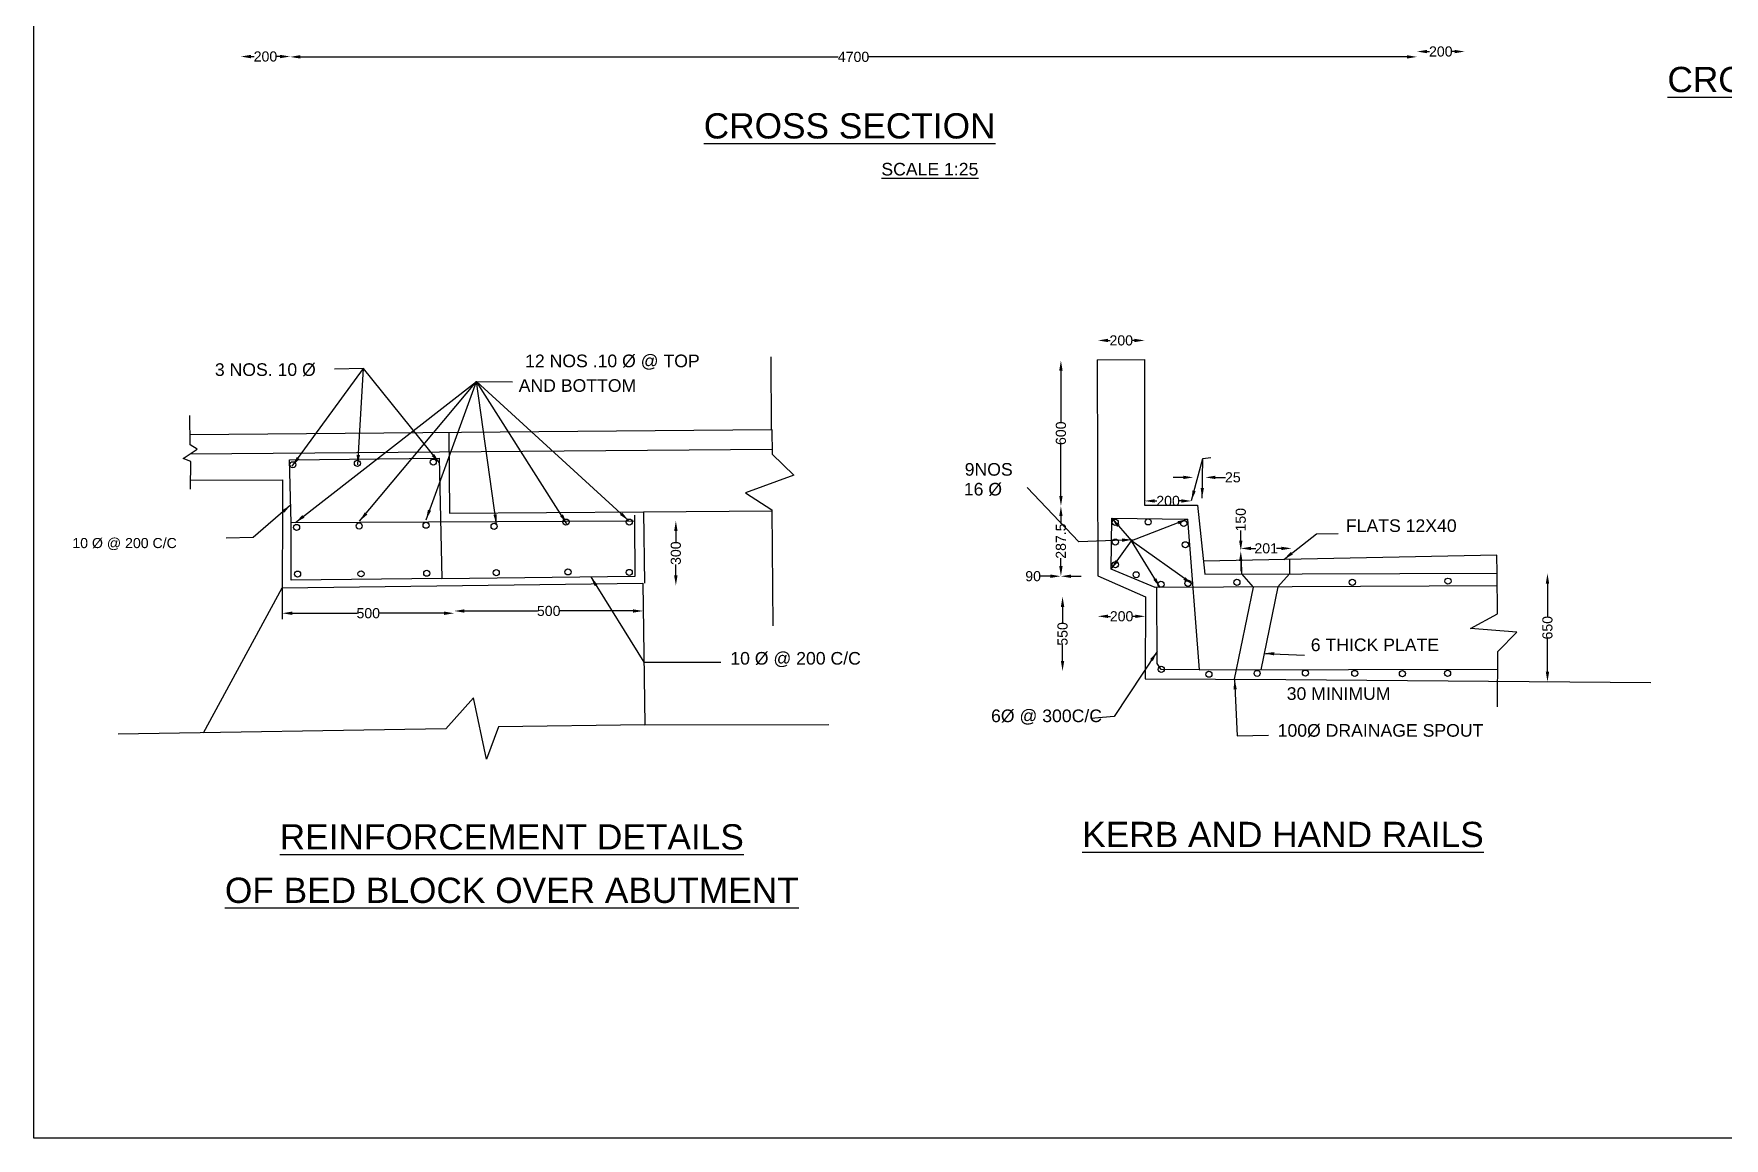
# Model space of a CAD drawing. Header units: millimetres. Extents: x 2526499 to 2540013, y 44357657 to 44367147.
# Drawn here: x 2526499 to 2533198, y 44357657 to 44362033 of the extents above; entities that cross this region are included whole.
import ezdxf

# ---------------------------------------------------------------- set-up
doc = ezdxf.new("R2010")
doc.units = ezdxf.units.MM
doc.header["$MEASUREMENT"] = 0
doc.layers.add('DIMENSION', color=7, linetype='Continuous')
doc.layers.add('DRAWING', color=2, linetype='Continuous')
doc.styles.get("Standard").update_dxf_attribs({"font": 'arial.ttf', "height": 40})
doc.dimstyles.get("Standard").update_dxf_attribs({"dimtxt": 40, "dimasz": 40, "dimexe": 0.18, "dimexo": 0.0625, "dimgap": 0.09, "dimtad": 0, "dimdec": 0, "dimzin": 0, "dimdsep": 46, "dimtxsty": 'Standard', "dimcen": 0.09, "dimse1": 1, "dimse2": 1, "dimadec": 0, "dimazin": 0, "dimtfac": 1, "dimtdec": 0, "dimtofl": 0, "dimtmove": 0, "dimatfit": 3, "dimfxl": 1, "dimtolj": 1, "dimtzin": 0, "dimarcsym": 0})

# ---------------------------------------------------------------- blocks, each defined once
blk = doc.blocks.new('*D68')
at = {"layer": 'Defpoints', "color": 0, "transparency": 16777216}
for p in [(2532169.2, 44361985.2), (2531980.2, 44361978.4), (2532169.2, 44361962.8)]:
    blk.add_point(p, dxfattribs=at)
at = {"layer": 'DIMENSION', "color": 0, "lineweight": -2, "transparency": 16777216}
for p, q in [((2532020.2, 44361962.8), (2532030.2, 44361962.8)), ((2532129.2, 44361962.8), (2532119.3, 44361962.8))]:
    blk.add_line(p, q, dxfattribs=at)
at = {"layer": 'DIMENSION', "color": 0, "transparency": 16777216}
for points in [[(2532020.2, 44361969.5), (2532020.2, 44361956.1), (2531980.2, 44361962.8)], [(2532129.2, 44361969.5), (2532129.2, 44361956.1), (2532169.2, 44361962.8)]]:
    blk.add_solid(points, dxfattribs=at)
at = {"layer": 'DIMENSION', "color": 0, "transparency": 16777216, "insert": (2532074.7, 44361962.8), "char_height": 40, "attachment_point": 5}
blk.add_mtext('\\A1;200', dxfattribs=at)
blk = doc.blocks.new('*D69')
at = {"layer": 'Defpoints', "color": 0, "transparency": 16777216}
for p in [(2527514.8, 44361941.6), (2527514.8, 44361941.6), (2531980.2, 44361978.4)]:
    blk.add_point(p, dxfattribs=at)
at = {"layer": 'DIMENSION', "color": 0, "lineweight": -2, "transparency": 16777216}
for p, q in [((2527554.8, 44361941.6), (2529687, 44361941.6)), ((2531940.2, 44361941.6), (2529808.1, 44361941.6))]:
    blk.add_line(p, q, dxfattribs=at)
at = {"layer": 'DIMENSION', "color": 0, "transparency": 16777216}
for points in [[(2527554.8, 44361948.3), (2527554.8, 44361935), (2527514.8, 44361941.6)], [(2531940.2, 44361948.3), (2531940.2, 44361935), (2531980.2, 44361941.6)]]:
    blk.add_solid(points, dxfattribs=at)
at = {"layer": 'DIMENSION', "color": 0, "transparency": 16777216, "insert": (2529747.5, 44361941.6), "char_height": 40, "attachment_point": 5}
blk.add_mtext('\\A1;4700', dxfattribs=at)
blk = doc.blocks.new('*D70')
at = {"layer": 'Defpoints', "color": 0, "transparency": 16777216}
for p in [(2527319.1, 44361943), (2527319.1, 44361943), (2527514.8, 44361941.6)]:
    blk.add_point(p, dxfattribs=at)
at = {"layer": 'DIMENSION', "color": 0, "lineweight": -2, "transparency": 16777216}
for p, q in [((2527359.1, 44361943), (2527372.4, 44361943)), ((2527474.8, 44361943), (2527461.5, 44361943))]:
    blk.add_line(p, q, dxfattribs=at)
at = {"layer": 'DIMENSION', "color": 0, "transparency": 16777216}
for points in [[(2527359.1, 44361949.7), (2527359.1, 44361936.3), (2527319.1, 44361943)], [(2527474.8, 44361949.7), (2527474.8, 44361936.3), (2527514.8, 44361943)]]:
    blk.add_solid(points, dxfattribs=at)
at = {"layer": 'DIMENSION', "color": 0, "transparency": 16777216, "insert": (2527417, 44361943), "char_height": 40, "attachment_point": 5}
blk.add_mtext('\\A1;200', dxfattribs=at)
blk = doc.blocks.new('*D86')
at = {"layer": 'Defpoints', "color": 0, "transparency": 16777216}
for p in [(2532497.4, 44359894.2), (2532497.4, 44359894.2), (2532507.2, 44359465.7)]:
    blk.add_point(p, dxfattribs=at)
at = {"layer": 'DIMENSION', "color": 0, "lineweight": -2, "transparency": 16777216}
for p, q in [((2532497.4, 44359854.2), (2532497.4, 44359724.2)), ((2532497.4, 44359505.7), (2532497.4, 44359635.6))]:
    blk.add_line(p, q, dxfattribs=at)
at = {"layer": 'DIMENSION', "color": 0, "transparency": 16777216}
for points in [[(2532490.7, 44359854.2), (2532504.1, 44359854.2), (2532497.4, 44359894.2)], [(2532490.7, 44359505.7), (2532504.1, 44359505.7), (2532497.4, 44359465.7)]]:
    blk.add_solid(points, dxfattribs=at)
at = {"layer": 'DIMENSION', "color": 0, "transparency": 16777216, "insert": (2532497.4, 44359679.9), "char_height": 40, "attachment_point": 5, "rotation": 90}
blk.add_mtext('\\A1;650', dxfattribs=at)
blk = doc.blocks.new('*D87')
at = {"layer": 'Defpoints', "color": 0, "transparency": 16777216}
for p in [(2530715.5, 44359727.3), (2530715.5, 44359725), (2530903.9, 44359728.8)]:
    blk.add_point(p, dxfattribs=at)
at = {"layer": 'DIMENSION', "color": 0, "lineweight": -2, "transparency": 16777216}
for p, q in [((2530755.5, 44359725), (2530765.2, 44359725)), ((2530863.9, 44359725), (2530854.3, 44359725))]:
    blk.add_line(p, q, dxfattribs=at)
at = {"layer": 'DIMENSION', "color": 0, "transparency": 16777216}
for points in [[(2530755.5, 44359731.7), (2530755.5, 44359718.4), (2530715.5, 44359725)], [(2530863.9, 44359731.7), (2530863.9, 44359718.4), (2530903.9, 44359725)]]:
    blk.add_solid(points, dxfattribs=at)
at = {"layer": 'DIMENSION', "color": 0, "transparency": 16777216, "insert": (2530809.7, 44359725), "char_height": 40, "attachment_point": 5}
blk.add_mtext('\\A1;200', dxfattribs=at)
blk = doc.blocks.new('*D88')
at = {"layer": 'Defpoints', "color": 0, "transparency": 16777216}
for p in [(2530569.1, 44359802.6), (2530566.1, 44359507.9), (2530575.8, 44359507.9)]:
    blk.add_point(p, dxfattribs=at)
at = {"layer": 'DIMENSION', "color": 0, "lineweight": -2, "transparency": 16777216}
for p, q in [((2530575.8, 44359762.6), (2530575.8, 44359699.5)), ((2530575.8, 44359547.9), (2530575.8, 44359611))]:
    blk.add_line(p, q, dxfattribs=at)
at = {"layer": 'DIMENSION', "color": 0, "transparency": 16777216}
for points in [[(2530569.1, 44359762.6), (2530582.4, 44359762.6), (2530575.8, 44359802.6)], [(2530569.1, 44359547.9), (2530582.4, 44359547.9), (2530575.8, 44359507.9)]]:
    blk.add_solid(points, dxfattribs=at)
at = {"layer": 'DIMENSION', "color": 0, "transparency": 16777216, "insert": (2530575.8, 44359655.2), "char_height": 40, "attachment_point": 5, "rotation": 90}
blk.add_mtext('\\A1;550', dxfattribs=at)
blk = doc.blocks.new('*D89')
at = {"layer": 'Defpoints', "color": 0, "transparency": 16777216}
for p in [(2530567.8, 44359883.9), (2530567.8, 44359883.2), (2530569.1, 44359802.6)]:
    blk.add_point(p, dxfattribs=at)
at = {"layer": 'DIMENSION', "color": 0, "lineweight": -2, "transparency": 16777216}
for p, q in [((2530527.8, 44359883.9), (2530487.8, 44359883.9)), ((2530609.1, 44359883.9), (2530649.1, 44359883.9))]:
    blk.add_line(p, q, dxfattribs=at)
at = {"layer": 'DIMENSION', "color": 0, "transparency": 16777216}
for points in [[(2530527.8, 44359890.6), (2530527.8, 44359877.2), (2530567.8, 44359883.9)], [(2530609.1, 44359890.6), (2530609.1, 44359877.2), (2530569.1, 44359883.9)]]:
    blk.add_solid(points, dxfattribs=at)
at = {"layer": 'DIMENSION', "color": 0, "transparency": 16777216, "insert": (2530459.1, 44359883.9), "char_height": 40, "attachment_point": 5}
blk.add_mtext('\\A1;90', dxfattribs=at)
blk = doc.blocks.new('*D90')
at = {"layer": 'Defpoints', "color": 0, "transparency": 16777216}
for p in [(2530569.3, 44360162), (2530570.2, 44360162), (2530567.8, 44359884.1)]:
    blk.add_point(p, dxfattribs=at)
at = {"layer": 'DIMENSION', "color": 0, "lineweight": -2, "transparency": 16777216}
for p, q in [((2530569.3, 44360122), (2530569.3, 44360091.1)), ((2530569.3, 44359924.1), (2530569.3, 44359955))]:
    blk.add_line(p, q, dxfattribs=at)
at = {"layer": 'DIMENSION', "color": 0, "transparency": 16777216}
for points in [[(2530562.6, 44360122), (2530575.9, 44360122), (2530569.3, 44360162)], [(2530562.6, 44359924.1), (2530575.9, 44359924.1), (2530569.3, 44359884.1)]]:
    blk.add_solid(points, dxfattribs=at)
at = {"layer": 'DIMENSION', "color": 0, "transparency": 16777216, "insert": (2530569.3, 44360023.1), "char_height": 40, "attachment_point": 5, "rotation": 90}
blk.add_mtext('\\A1;287.5', dxfattribs=at)
blk = doc.blocks.new('*D91')
at = {"layer": 'Defpoints', "color": 0, "transparency": 16777216}
for p in [(2530569.3, 44360738.8), (2530569.3, 44360738.8), (2530570.2, 44360162)]:
    blk.add_point(p, dxfattribs=at)
at = {"layer": 'DIMENSION', "color": 0, "lineweight": -2, "transparency": 16777216}
for p, q in [((2530569.3, 44360698.8), (2530569.3, 44360494.7)), ((2530569.3, 44360202), (2530569.3, 44360406.1))]:
    blk.add_line(p, q, dxfattribs=at)
at = {"layer": 'DIMENSION', "color": 0, "transparency": 16777216}
for points in [[(2530562.7, 44360698.8), (2530576, 44360698.8), (2530569.3, 44360738.8)], [(2530562.7, 44360202), (2530576, 44360202), (2530569.3, 44360162)]]:
    blk.add_solid(points, dxfattribs=at)
at = {"layer": 'DIMENSION', "color": 0, "transparency": 16777216, "insert": (2530569.3, 44360450.4), "char_height": 40, "attachment_point": 5, "rotation": 90}
blk.add_mtext('\\A1;600', dxfattribs=at)
blk = doc.blocks.new('*D92')
at = {"layer": 'Defpoints', "color": 0, "transparency": 16777216}
for p in [(2530716, 44360818.5), (2530900.8, 44360819.5), (2530900.8, 44360818.1)]:
    blk.add_point(p, dxfattribs=at)
at = {"layer": 'DIMENSION', "color": 0, "lineweight": -2, "transparency": 16777216}
for p, q in [((2530756, 44360818.1), (2530763.9, 44360818.1)), ((2530860.8, 44360818.1), (2530853, 44360818.1))]:
    blk.add_line(p, q, dxfattribs=at)
at = {"layer": 'DIMENSION', "color": 0, "transparency": 16777216}
for points in [[(2530756, 44360824.7), (2530756, 44360811.4), (2530716, 44360818.1)], [(2530860.8, 44360824.7), (2530860.8, 44360811.4), (2530900.8, 44360818.1)]]:
    blk.add_solid(points, dxfattribs=at)
at = {"layer": 'DIMENSION', "color": 0, "transparency": 16777216, "insert": (2530808.4, 44360818.1), "char_height": 40, "attachment_point": 5}
blk.add_mtext('\\A1;200', dxfattribs=at)
blk = doc.blocks.new('*D93')
at = {"layer": 'Defpoints', "color": 0, "transparency": 16777216}
for p in [(2530901.1, 44360186.1), (2531086.6, 44360183.5), (2531086.6, 44360182.1)]:
    blk.add_point(p, dxfattribs=at)
at = {"layer": 'DIMENSION', "color": 0, "lineweight": -2, "transparency": 16777216}
for p, q in [((2530941.1, 44360182.1), (2530949.3, 44360182.1)), ((2531046.6, 44360182.1), (2531038.4, 44360182.1))]:
    blk.add_line(p, q, dxfattribs=at)
at = {"layer": 'DIMENSION', "color": 0, "transparency": 16777216}
for points in [[(2530941.1, 44360188.8), (2530941.1, 44360175.5), (2530901.1, 44360182.1)], [(2531046.6, 44360188.8), (2531046.6, 44360175.5), (2531086.6, 44360182.1)]]:
    blk.add_solid(points, dxfattribs=at)
at = {"layer": 'DIMENSION', "color": 0, "transparency": 16777216, "insert": (2530993.9, 44360182.1), "char_height": 40, "attachment_point": 5}
blk.add_mtext('\\A1;200', dxfattribs=at)
blk = doc.blocks.new('*D94')
at = {"layer": 'Defpoints', "color": 0, "transparency": 16777216}
for p in [(2531141.3, 44360275.6), (2531093.8, 44360183.5), (2531141.3, 44360184.8)]:
    blk.add_point(p, dxfattribs=at)
at = {"layer": 'DIMENSION', "color": 0, "lineweight": -2, "transparency": 16777216}
for p, q in [((2531053.8, 44360275.6), (2531013.8, 44360275.6)), ((2531181.3, 44360275.6), (2531221.3, 44360275.6))]:
    blk.add_line(p, q, dxfattribs=at)
at = {"layer": 'DIMENSION', "color": 0, "transparency": 16777216}
for points in [[(2531053.8, 44360282.2), (2531053.8, 44360268.9), (2531093.8, 44360275.6)], [(2531181.3, 44360282.2), (2531181.3, 44360268.9), (2531141.3, 44360275.6)]]:
    blk.add_solid(points, dxfattribs=at)
at = {"layer": 'DIMENSION', "color": 0, "transparency": 16777216, "insert": (2531250.5, 44360275.6), "char_height": 40, "attachment_point": 5}
blk.add_mtext('\\A1;25', dxfattribs=at)
blk = doc.blocks.new('*D95')
at = {"layer": 'Defpoints', "color": 0, "transparency": 16777216}
for p in [(2531080.6, 44359983.9), (2531282.1, 44359985.4), (2531282.1, 44359985.4)]:
    blk.add_point(p, dxfattribs=at)
at = {"layer": 'DIMENSION', "color": 0, "lineweight": -2, "transparency": 16777216}
for p, q in [((2531282.1, 44360025.4), (2531282.1, 44360065.4)), ((2531282.1, 44359943.9), (2531282.1, 44359903.9))]:
    blk.add_line(p, q, dxfattribs=at)
at = {"layer": 'DIMENSION', "color": 0, "transparency": 16777216}
for points in [[(2531275.4, 44360025.4), (2531288.8, 44360025.4), (2531282.1, 44359985.4)], [(2531275.4, 44359943.9), (2531288.8, 44359943.9), (2531282.1, 44359983.9)]]:
    blk.add_solid(points, dxfattribs=at)
at = {"layer": 'DIMENSION', "color": 0, "transparency": 16777216, "insert": (2531282.1, 44360107.7), "char_height": 40, "attachment_point": 5, "rotation": 90}
blk.add_mtext('\\A1;150', dxfattribs=at)
blk = doc.blocks.new('*D96')
at = {"layer": 'Defpoints', "color": 0, "transparency": 16777216}
for p in [(2531282.1, 44359985.4), (2531483.4, 44359994.2), (2531483.4, 44359994.2)]:
    blk.add_point(p, dxfattribs=at)
at = {"layer": 'DIMENSION', "color": 0, "lineweight": -2, "transparency": 16777216}
for p, q in [((2531322.1, 44359994.2), (2531342, 44359994.2)), ((2531443.4, 44359994.2), (2531423.5, 44359994.2))]:
    blk.add_line(p, q, dxfattribs=at)
at = {"layer": 'DIMENSION', "color": 0, "transparency": 16777216}
for points in [[(2531322.1, 44360000.8), (2531322.1, 44359987.5), (2531282.1, 44359994.2)], [(2531443.4, 44360000.8), (2531443.4, 44359987.5), (2531483.4, 44359994.2)]]:
    blk.add_solid(points, dxfattribs=at)
at = {"layer": 'DIMENSION', "color": 0, "transparency": 16777216, "insert": (2531382.7, 44359994.2), "char_height": 40, "attachment_point": 5}
blk.add_mtext('\\A1;201', dxfattribs=at)
blk = doc.blocks.new('*D97')
at = {"layer": 'Defpoints', "color": 0, "transparency": 16777216}
for p in [(2529043.3, 44360103.5), (2529043.3, 44360103.5), (2529044.6, 44359846.9)]:
    blk.add_point(p, dxfattribs=at)
at = {"layer": 'DIMENSION', "color": 0, "lineweight": -2, "transparency": 16777216}
for p, q in [((2529043.3, 44360063.5), (2529043.3, 44360019.4)), ((2529043.3, 44359886.9), (2529043.3, 44359931))]:
    blk.add_line(p, q, dxfattribs=at)
at = {"layer": 'DIMENSION', "color": 0, "transparency": 16777216}
for points in [[(2529036.6, 44360063.5), (2529050, 44360063.5), (2529043.3, 44360103.5)], [(2529036.6, 44359886.9), (2529050, 44359886.9), (2529043.3, 44359846.9)]]:
    blk.add_solid(points, dxfattribs=at)
at = {"layer": 'DIMENSION', "color": 0, "transparency": 16777216, "insert": (2529043.3, 44359975.2), "char_height": 40, "attachment_point": 5, "rotation": 90}
blk.add_mtext('\\A1;300', dxfattribs=at)
blk = doc.blocks.new('*D98')
at = {"layer": 'Defpoints', "color": 0, "transparency": 16777216}
for p in [(2528165.1, 44359748), (2528165.1, 44359746.2), (2528913.6, 44359752.7)]:
    blk.add_point(p, dxfattribs=at)
at = {"layer": 'DIMENSION', "color": 0, "lineweight": -2, "transparency": 16777216}
for p, q in [((2528205.1, 44359746.2), (2528495.1, 44359746.2)), ((2528873.6, 44359746.2), (2528583.6, 44359746.2))]:
    blk.add_line(p, q, dxfattribs=at)
at = {"layer": 'DIMENSION', "color": 0, "transparency": 16777216}
for points in [[(2528205.1, 44359752.8), (2528205.1, 44359739.5), (2528165.1, 44359746.2)], [(2528873.6, 44359752.8), (2528873.6, 44359739.5), (2528913.6, 44359746.2)]]:
    blk.add_solid(points, dxfattribs=at)
at = {"layer": 'DIMENSION', "color": 0, "transparency": 16777216, "insert": (2528539.4, 44359746.2), "char_height": 40, "attachment_point": 5}
blk.add_mtext('\\A1;500', dxfattribs=at)
blk = doc.blocks.new('*D99')
at = {"layer": 'Defpoints', "color": 0, "transparency": 16777216}
for p in [(2527483.4, 44359737.2), (2527483.4, 44359737.2), (2528165.1, 44359746.2)]:
    blk.add_point(p, dxfattribs=at)
at = {"layer": 'DIMENSION', "color": 0, "lineweight": -2, "transparency": 16777216}
for p, q in [((2527523.4, 44359737.2), (2527780.1, 44359737.2)), ((2528125.1, 44359737.2), (2527868.5, 44359737.2))]:
    blk.add_line(p, q, dxfattribs=at)
at = {"layer": 'DIMENSION', "color": 0, "transparency": 16777216}
for points in [[(2527523.4, 44359743.9), (2527523.4, 44359730.5), (2527483.4, 44359737.2)], [(2528125.1, 44359743.9), (2528125.1, 44359730.5), (2528165.1, 44359737.2)]]:
    blk.add_solid(points, dxfattribs=at)
at = {"layer": 'DIMENSION', "color": 0, "transparency": 16777216, "insert": (2527824.3, 44359737.2), "char_height": 40, "attachment_point": 5}
blk.add_mtext('\\A1;500', dxfattribs=at)

msp = doc.modelspace()

# ---------------------------------------------------------------- linework, layer by layer
at = {"layer": 'DIMENSION', "color": 0}
msp.add_lwpolyline([(2540012.5, 44357657.3), (2526499, 44357657.3), (2526499, 44367145.5), (2540012.5, 44367145.5)], close=True, dxfattribs=at)
for points in [[(2527118.7, 44360445.4), (2529422.3, 44360465.4), (2529421.5, 44360753.8)], [(2530713, 44360741.8), (2530900.6, 44360743.2), (2530901.1, 44360165), (2531109.9, 44360165.2), (2531139.9, 44359892.6), (2532297.6, 44359895.8), (2532297.4, 44359967.2), (2531134.3, 44359944.1)], [(2530713, 44360741.8), (2530716.2, 44359886.1), (2530904.3, 44359802.7), (2530902.7, 44359477.4), (2531460.8, 44359474.8), (2532907.5, 44359462.2)], [(2527120.1, 44360228.9), (2527121.6, 44360338.1), (2527091.4, 44360350.8), (2527146.3, 44360387.7), (2527119, 44360404.7), (2527117.9, 44360520.6)], [(2528144.2, 44360454.3), (2528146.3, 44360134), (2528915.2, 44360139), (2528918.9, 44359856.8)], [(2529424, 44360465.4), (2529424.8, 44360367.9), (2529510.7, 44360284), (2529319.3, 44360214.4), (2529424.2, 44360147), (2529427.6, 44359687)], [(2527118.8, 44360369.3), (2529424.6, 44360387.9)], [(2528880.3, 44360102.7), (2527518.4, 44360095.9), (2527512.4, 44360345.6), (2528105.8, 44360351.4), (2528115.3, 44359875.2), (2527518.5, 44359868.7), (2527518.4, 44360095.9)], [(2527120.5, 44360264.7), (2527484.1, 44360265.9), (2527483.4, 44359714.3)], [(2528880.3, 44360102.7), (2528880.1, 44360126.3)], [(2528915.2, 44360139), (2529424.2, 44360142.9)], [(2532298.8, 44359846.5), (2530942.8, 44359838.8), (2530768.4, 44359911.9), (2530770.7, 44360113.3), (2531070.8, 44360109.9), (2531117.1, 44359513.1), (2532300.5, 44359515.6)], [(2528115.3, 44359875.2), (2528882.7, 44359883.6), (2528880.3, 44360102.7)], [(2531257.7, 44359475.8), (2531331.8, 44359841), (2531285.6, 44359893), (2531284.6, 44359947.1)], [(2531475.3, 44359950.9), (2531475.5, 44359893.5), (2531429.1, 44359841.6), (2531361, 44359513.6)], [(2527483.6, 44359837.9), (2528912.2, 44359856.7), (2528920, 44359294.6), (2529649.4, 44359295.9)], [(2532299.1, 44359365.8), (2532301.1, 44359586.1), (2532375.9, 44359662.8), (2532192.8, 44359676.5), (2532299.1, 44359735.5), (2532298.7, 44359895.8)], [(2527171.2, 44359263.9), (2527483.6, 44359837.9)], [(2531117.1, 44359513.1), (2530966.8, 44359514.9), (2530950.9, 44359538.4), (2530949.2, 44359838.8)]]:
    msp.add_lwpolyline(points, dxfattribs=at)
for centre in [(2527525.5, 44360325.7), (2527781.4, 44360331.3), (2528082, 44360336.2), (2528607.8, 44360098.2), (2528858.6, 44360098.2), (2530784.6, 44360097.6), (2530915.1, 44360099.3), (2527540.3, 44360077.4), (2527788.3, 44360083), (2528053.5, 44360086.1), (2528322.9, 44360081.5), (2531056.2, 44360092.9), (2530784.7, 44360019), (2531062.5, 44360008.5), (2528056.3, 44359895.6), (2528331.4, 44359897.9), (2528615.8, 44359901.2), (2528858.6, 44359899), (2530785.1, 44359929.4), (2527544.1, 44359892.3), (2527795.7, 44359893.4), (2530867.4, 44359889.8), (2530965.8, 44359852.2), (2531073, 44359855.6), (2531266.7, 44359859.9), (2531723.9, 44359859.9), (2532103.2, 44359864.4), (2530966.8, 44359514.9), (2531155.7, 44359495.7), (2531346.9, 44359498.9), (2531538.2, 44359500), (2531733.7, 44359498.9), (2531922.8, 44359497.9), (2532101.6, 44359499)]:
    msp.add_circle(centre, 12.1, dxfattribs=at)
at = {"layer": 'DRAWING', "color": 0}
msp.add_lwpolyline([(2528920, 44359294.6), (2528340.6, 44359286.6), (2528292.8, 44359158.8), (2528241, 44359401.7), (2528131.4, 44359279.6), (2526833.6, 44359258.4)], dxfattribs=at)

# ---------------------------------------------------------------- texts
at = {"layer": 'DIMENSION', "color": 0}
for s, height, p in [('%%UCROSS SECTION OF FOOTPATH ', 100, (2532972.8, 44361802.2)), ('%%UCROSS SECTION', 100, (2529153.7, 44361618.3)), ('%%USCALE 1:25', 50, (2529857.7, 44361471.7)), ('3 NOS. 10 Ø', 50, (2527216.5, 44360677.6)), ('12 NOS .10 Ø @ TOP', 50, (2528445.9, 44360712.1)), ('AND BOTTOM', 50, (2528420.6, 44360614.5)), ('9NOS ', 50, (2530188, 44360282.3)), ('16 Ø', 50, (2530184.5, 44360203.8)), ('FLATS 12X40', 50, (2531698.8, 44360059.3)), ('10 Ø @ 200 C/C', 40, (2526651.8, 44359995.4)), ('10 Ø @ 200 C/C', 50, (2529259.1, 44359533.7)), ('6 THICK PLATE', 50, (2531559.4, 44359587.1)), ('30 MINIMUM', 50, (2531464.1, 44359393.9)), ('6Ø @ 300C/C', 50, (2530292.4, 44359305.8)), ('100Ø DRAINAGE SPOUT', 50, (2531428.2, 44359248)), ('%%UKERB AND HAND RAILS', 100, (2530653.7, 44358810.8)), ('%%UREINFORCEMENT DETAILS', 100, (2527473.4, 44358801.2)), ('%%UOF BED BLOCK OVER ABUTMENT', 100, (2527256.2, 44358589.5))]:
    msp.add_text(s, height=height, dxfattribs=at).set_placement(p)

# ---------------------------------------------------------------- dimensions: what is measured, and where the dimension line sits
for base, p1, p2, text, picture, middle in [((2532169.2, 44361962.8), (2531980.2, 44361978.4), (2532169.2, 44361985.2), '200', '*D68', (2532074.7, 44361962.8)), ((2527319.1, 44361943), (2527514.8, 44361941.6), (2527319.1, 44361943), '200', '*D70', (2527417, 44361943)), ((2527514.8, 44361941.6), (2531980.2, 44361978.4), (2527514.8, 44361941.6), '4700', '*D69', (2529747.5, 44361941.6)), ((2530900.8, 44360818.1), (2530716, 44360818.5), (2530900.8, 44360819.5), '200', '*D92', (2530808.4, 44360818.1)), ((2531141.3, 44360275.6), (2531093.8, 44360183.5), (2531141.3, 44360184.8), '25', '*D94', (2531250.5, 44360275.6)), ((2531086.6, 44360182.1), (2530901.1, 44360186.1), (2531086.6, 44360183.5), '200', '*D93', (2530993.9, 44360182.1)), ((2530567.8, 44359883.9), (2530569.1, 44359802.6), (2530567.8, 44359883.2), '90', '*D89', (2530459.1, 44359883.9)), ((2527483.4, 44359737.2), (2528165.1, 44359746.2), (2527483.4, 44359737.2), '500', '*D99', (2527824.3, 44359737.2)), ((2528165.1, 44359746.2), (2528913.6, 44359752.7), (2528165.1, 44359748), '500', '*D98', (2528539.4, 44359746.2)), ((2530715.5, 44359725), (2530903.9, 44359728.8), (2530715.5, 44359727.3), '200', '*D87', (2530809.7, 44359725))]:
    dim = msp.add_linear_dim(base=base, p1=p1, p2=p2, text=text, dimstyle='Standard', dxfattribs=at)
    dim.commit()
    dim.dimension.update_dxf_attribs({"geometry": picture, "text_midpoint": middle})
for base, p1, p2, text, picture, middle in [((2530569.3, 44360738.8), (2530570.2, 44360162), (2530569.3, 44360738.8), '600', '*D91', (2530569.3, 44360450.4)), ((2530569.3, 44360162), (2530567.8, 44359884.1), (2530570.2, 44360162), '287.5', '*D90', (2530569.3, 44360023.1)), ((2531282.1, 44359985.4), (2531080.6, 44359983.9), (2531282.1, 44359985.4), '150', '*D95', (2531282.1, 44360107.7)), ((2529043.3, 44360103.5), (2529044.6, 44359846.9), (2529043.3, 44360103.5), '300', '*D97', (2529043.3, 44359975.2)), ((2532497.4, 44359894.2), (2532507.2, 44359465.7), (2532497.4, 44359894.2), '650', '*D86', (2532497.4, 44359679.9)), ((2530575.8, 44359507.9), (2530569.1, 44359802.6), (2530566.1, 44359507.9), '550', '*D88', (2530575.8, 44359655.2))]:
    dim = msp.add_linear_dim(base=base, p1=p1, p2=p2, angle=90, text=text, dimstyle='Standard', dxfattribs=at)
    dim.commit()
    dim.dimension.update_dxf_attribs({"geometry": picture, "text_midpoint": middle})
dim = msp.add_linear_dim(base=(2531483.4, 44359994.2), p1=(2531282.1, 44359985.4), p2=(2531483.4, 44359994.2), dimstyle='Standard', dxfattribs=at)
dim.commit()
dim.dimension.update_dxf_attribs({"geometry": '*D96', "text_midpoint": (2531382.7, 44359994.2)})

# ---------------------------------------------------------------- leaders
for points in [[(2527523.1, 44360319.7), (2527805.3, 44360706.7), (2527690.3, 44360704.7)], [(2527535.6, 44360096.3), (2528252.9, 44360655.1), (2528396.3, 44360653.8)], [(2527782.5, 44360324.7), (2527805.3, 44360706.7)], [(2527789.9, 44360101.9), (2528252.9, 44360655.1)], [(2528106.1, 44360332.7), (2527805.3, 44360706.7)], [(2528053.4, 44360107.8), (2528252.9, 44360655.1)], [(2528332.7, 44360088.4), (2528252.9, 44360655.1)], [(2528611.7, 44360092), (2528252.9, 44360655.1)], [(2528856, 44360104.5), (2528252.9, 44360655.1)], [(2531086.6, 44360183.5), (2531131.7, 44360350.1), (2531163.1, 44360354)], [(2531128.8, 44360193.7), (2531131.7, 44360350.1)], [(2530851.7, 44360028.6), (2530640.8, 44360020), (2530435.6, 44360235)], [(2527516.7, 44360166), (2527368.4, 44360037.8), (2527261.5, 44360034.8)], [(2530770.7, 44360113.3), (2530848.8, 44360023.9)], [(2531070.8, 44360109.9), (2530848.8, 44360023.9)], [(2531452.6, 44359950.4), (2531582.2, 44360051.8), (2531668.6, 44360052.9)], [(2530768.4, 44359911.9), (2530848.8, 44360023.9)], [(2531090.8, 44359852), (2530848.8, 44360023.9)], [(2530962.5, 44359838.9), (2530848.8, 44360023.9)], [(2528706.1, 44359881.7), (2528916.5, 44359543.3), (2529222.1, 44359543.3)], [(2530950.6, 44359585.3), (2530780.4, 44359328.4), (2530687.9, 44359320.8)], [(2531374.5, 44359578.4), (2531534.7, 44359571.4)], [(2531257.7, 44359475.8), (2531268.2, 44359251.2), (2531392.4, 44359253.7)]]:
    msp.add_leader(points, dimstyle='Standard', override={"dimgap": 0.09, "dimtad": 0}, dxfattribs=at)

doc.saveas('drawing.dxf')
